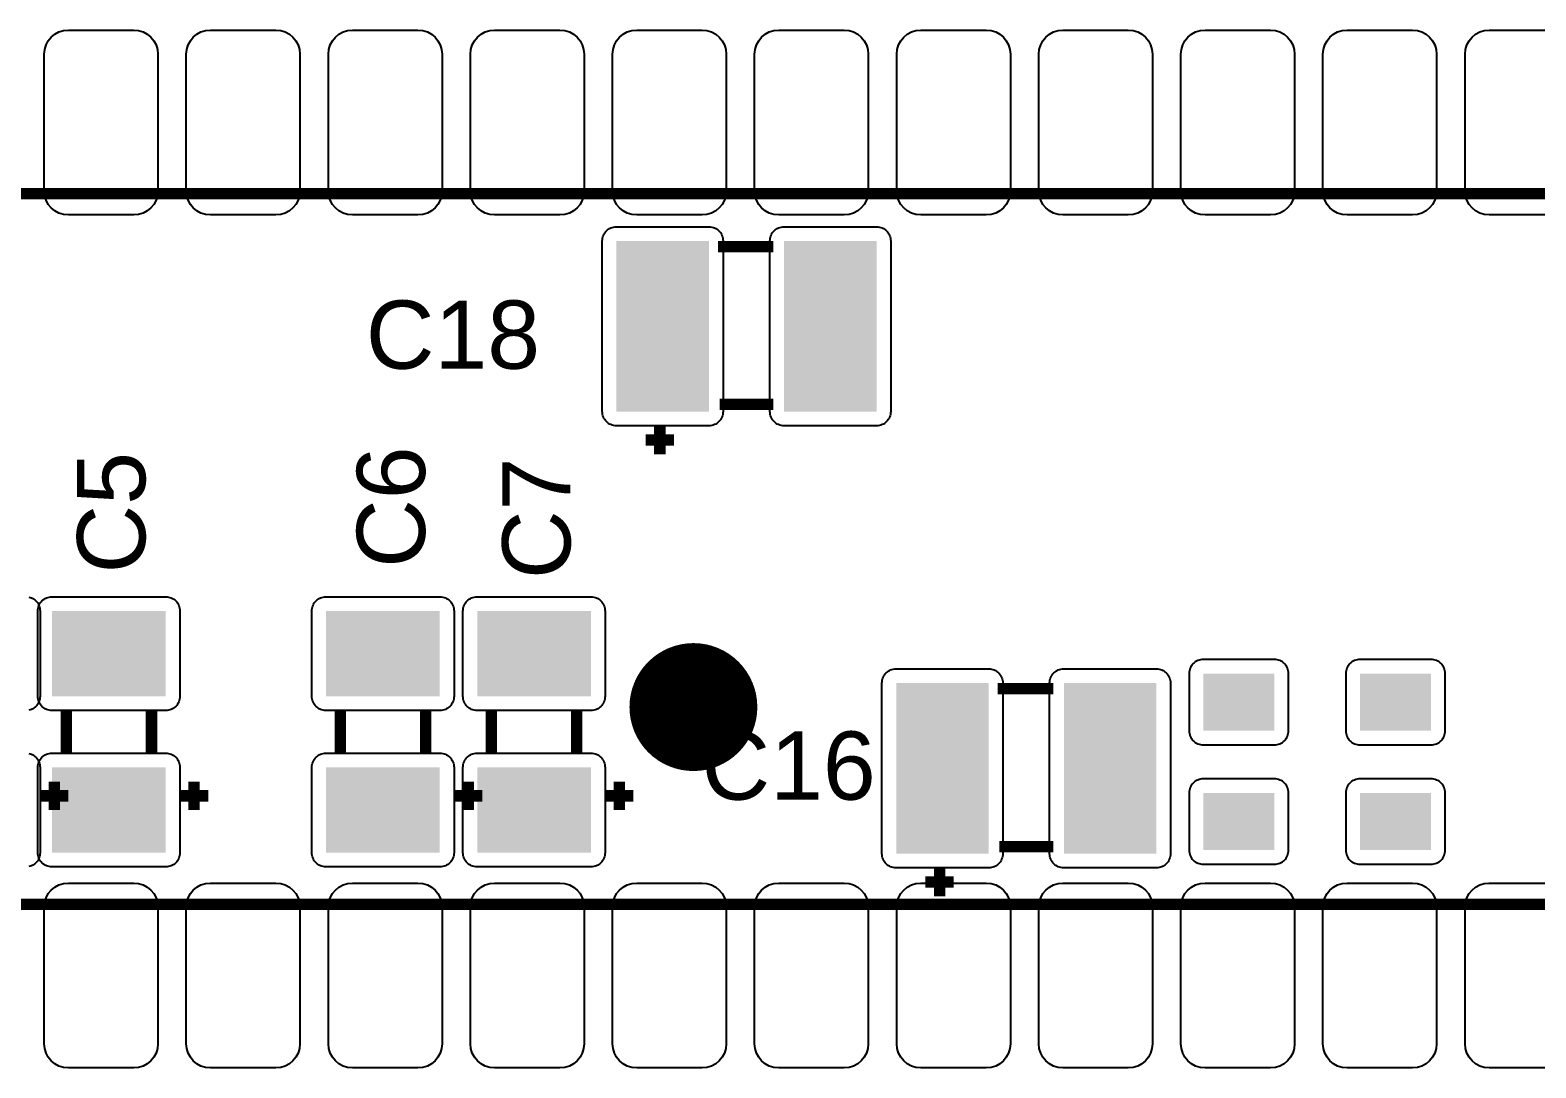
# Model space of a CAD drawing. Header units: inches. Extents: x -3.34 to 3.34, y -1.57 to 1.57.
# Drawn here: x -2.25 to -1.19, y -0.089 to 0.641 of the extents above; entities that cross this region are included whole.
import ezdxf

# ---------------------------------------------------------------- set-up
doc = ezdxf.new("R2010")
doc.units = ezdxf.units.IN
doc.layers.get('0').update_dxf_attribs({"linetype": 'CONTINUOUS'})

# ---------------------------------------------------------------- blocks, each defined once
blk = doc.blocks.new('RPAD')
blk.add_trace([(-0.5, -0.5), (-0.5, 0.5), (0.5, -0.5), (0.5, 0.5)])
blk = doc.blocks.new('EPAD')
at = {"const_width": 0.5}
blk.add_lwpolyline([(-0.25, 0, 1), (0.25, 0, 1)], format="xyb", close=True, dxfattribs=at)

msp = doc.modelspace()

# ---------------------------------------------------------------- linework, layer by layer
for points in [[(-2.176835, 0.511378), (-2.222835, 0.511378), (-2.226311, 0.511716), (-2.229525, 0.512689), (-2.232416, 0.514235), (-2.23492, 0.516292), (-2.236977, 0.518797), (-2.238523, 0.521688), (-2.239496, 0.524902), (-2.239835, 0.528378), (-2.239835, 0.624378), (-2.239496, 0.627854), (-2.238523, 0.631068), (-2.236977, 0.633959), (-2.23492, 0.636464), (-2.232416, 0.63852), (-2.229525, 0.640067), (-2.226311, 0.64104), (-2.222835, 0.641378), (-2.176835, 0.641378), (-2.173359, 0.64104), (-2.170144, 0.640067), (-2.167254, 0.63852), (-2.164749, 0.636464), (-2.162692, 0.633959), (-2.161146, 0.631068), (-2.160173, 0.627854), (-2.159835, 0.624378), (-2.159835, 0.528378), (-2.160173, 0.524902), (-2.161146, 0.521688), (-2.162692, 0.518797), (-2.164749, 0.516292), (-2.167254, 0.514235), (-2.170144, 0.512689), (-2.173359, 0.511716), (-2.176835, 0.511378)], [(-2.076835, 0.511378), (-2.122835, 0.511378), (-2.126311, 0.511716), (-2.129525, 0.512689), (-2.132416, 0.514235), (-2.13492, 0.516292), (-2.136977, 0.518797), (-2.138523, 0.521688), (-2.139496, 0.524902), (-2.139835, 0.528378), (-2.139835, 0.624378), (-2.139496, 0.627854), (-2.138523, 0.631068), (-2.136977, 0.633959), (-2.13492, 0.636464), (-2.132416, 0.63852), (-2.129525, 0.640067), (-2.126311, 0.64104), (-2.122835, 0.641378), (-2.076835, 0.641378), (-2.073359, 0.64104), (-2.070144, 0.640067), (-2.067254, 0.63852), (-2.064749, 0.636464), (-2.062692, 0.633959), (-2.061146, 0.631068), (-2.060173, 0.627854), (-2.059835, 0.624378), (-2.059835, 0.528378), (-2.060173, 0.524902), (-2.061146, 0.521688), (-2.062692, 0.518797), (-2.064749, 0.516292), (-2.067254, 0.514235), (-2.070144, 0.512689), (-2.073359, 0.511716), (-2.076835, 0.511378)], [(-1.976835, 0.511378), (-2.022835, 0.511378), (-2.026311, 0.511716), (-2.029525, 0.512689), (-2.032416, 0.514235), (-2.03492, 0.516292), (-2.036977, 0.518797), (-2.038523, 0.521688), (-2.039496, 0.524902), (-2.039835, 0.528378), (-2.039835, 0.624378), (-2.039496, 0.627854), (-2.038523, 0.631068), (-2.036977, 0.633959), (-2.03492, 0.636464), (-2.032416, 0.63852), (-2.029525, 0.640067), (-2.026311, 0.64104), (-2.022835, 0.641378), (-1.976835, 0.641378), (-1.973359, 0.64104), (-1.970144, 0.640067), (-1.967254, 0.63852), (-1.964749, 0.636464), (-1.962692, 0.633959), (-1.961146, 0.631068), (-1.960173, 0.627854), (-1.959835, 0.624378), (-1.959835, 0.528378), (-1.960173, 0.524902), (-1.961146, 0.521688), (-1.962692, 0.518797), (-1.964749, 0.516292), (-1.967254, 0.514235), (-1.970144, 0.512689), (-1.973359, 0.511716), (-1.976835, 0.511378)], [(-1.876835, 0.511378), (-1.922835, 0.511378), (-1.926311, 0.511716), (-1.929525, 0.512689), (-1.932416, 0.514235), (-1.93492, 0.516292), (-1.936977, 0.518797), (-1.938523, 0.521688), (-1.939496, 0.524902), (-1.939835, 0.528378), (-1.939835, 0.624378), (-1.939496, 0.627854), (-1.938523, 0.631068), (-1.936977, 0.633959), (-1.93492, 0.636464), (-1.932416, 0.63852), (-1.929525, 0.640067), (-1.926311, 0.64104), (-1.922835, 0.641378), (-1.876835, 0.641378), (-1.873359, 0.64104), (-1.870144, 0.640067), (-1.867254, 0.63852), (-1.864749, 0.636464), (-1.862692, 0.633959), (-1.861146, 0.631068), (-1.860173, 0.627854), (-1.859835, 0.624378), (-1.859835, 0.528378), (-1.860173, 0.524902), (-1.861146, 0.521688), (-1.862692, 0.518797), (-1.864749, 0.516292), (-1.867254, 0.514235), (-1.870144, 0.512689), (-1.873359, 0.511716), (-1.876835, 0.511378)], [(-1.776835, 0.511378), (-1.822835, 0.511378), (-1.826311, 0.511716), (-1.829525, 0.512689), (-1.832416, 0.514235), (-1.83492, 0.516292), (-1.836977, 0.518797), (-1.838523, 0.521688), (-1.839496, 0.524902), (-1.839835, 0.528378), (-1.839835, 0.624378), (-1.839496, 0.627854), (-1.838523, 0.631068), (-1.836977, 0.633959), (-1.83492, 0.636464), (-1.832416, 0.63852), (-1.829525, 0.640067), (-1.826311, 0.64104), (-1.822835, 0.641378), (-1.776835, 0.641378), (-1.773359, 0.64104), (-1.770144, 0.640067), (-1.767254, 0.63852), (-1.764749, 0.636464), (-1.762692, 0.633959), (-1.761146, 0.631068), (-1.760173, 0.627854), (-1.759835, 0.624378), (-1.759835, 0.528378), (-1.760173, 0.524902), (-1.761146, 0.521688), (-1.762692, 0.518797), (-1.764749, 0.516292), (-1.767254, 0.514235), (-1.770144, 0.512689), (-1.773359, 0.511716), (-1.776835, 0.511378)], [(-1.676835, 0.511378), (-1.722835, 0.511378), (-1.726311, 0.511716), (-1.729525, 0.512689), (-1.732416, 0.514235), (-1.73492, 0.516292), (-1.736977, 0.518797), (-1.738523, 0.521688), (-1.739496, 0.524902), (-1.739835, 0.528378), (-1.739835, 0.624378), (-1.739496, 0.627854), (-1.738523, 0.631068), (-1.736977, 0.633959), (-1.73492, 0.636464), (-1.732416, 0.63852), (-1.729525, 0.640067), (-1.726311, 0.64104), (-1.722835, 0.641378), (-1.676835, 0.641378), (-1.673359, 0.64104), (-1.670144, 0.640067), (-1.667254, 0.63852), (-1.664749, 0.636464), (-1.662692, 0.633959), (-1.661146, 0.631068), (-1.660173, 0.627854), (-1.659835, 0.624378), (-1.659835, 0.528378), (-1.660173, 0.524902), (-1.661146, 0.521688), (-1.662692, 0.518797), (-1.664749, 0.516292), (-1.667254, 0.514235), (-1.670144, 0.512689), (-1.673359, 0.511716), (-1.676835, 0.511378)], [(-1.576835, 0.511378), (-1.622835, 0.511378), (-1.626311, 0.511716), (-1.629525, 0.512689), (-1.632416, 0.514235), (-1.63492, 0.516292), (-1.636977, 0.518797), (-1.638523, 0.521688), (-1.639496, 0.524902), (-1.639835, 0.528378), (-1.639835, 0.624378), (-1.639496, 0.627854), (-1.638523, 0.631068), (-1.636977, 0.633959), (-1.63492, 0.636464), (-1.632416, 0.63852), (-1.629525, 0.640067), (-1.626311, 0.64104), (-1.622835, 0.641378), (-1.576835, 0.641378), (-1.573359, 0.64104), (-1.570144, 0.640067), (-1.567254, 0.63852), (-1.564749, 0.636464), (-1.562692, 0.633959), (-1.561146, 0.631068), (-1.560173, 0.627854), (-1.559835, 0.624378), (-1.559835, 0.528378), (-1.560173, 0.524902), (-1.561146, 0.521688), (-1.562692, 0.518797), (-1.564749, 0.516292), (-1.567254, 0.514235), (-1.570144, 0.512689), (-1.573359, 0.511716), (-1.576835, 0.511378)], [(-1.476835, 0.511378), (-1.522835, 0.511378), (-1.526311, 0.511716), (-1.529525, 0.512689), (-1.532416, 0.514235), (-1.53492, 0.516292), (-1.536977, 0.518797), (-1.538523, 0.521688), (-1.539496, 0.524902), (-1.539835, 0.528378), (-1.539835, 0.624378), (-1.539496, 0.627854), (-1.538523, 0.631068), (-1.536977, 0.633959), (-1.53492, 0.636464), (-1.532416, 0.63852), (-1.529525, 0.640067), (-1.526311, 0.64104), (-1.522835, 0.641378), (-1.476835, 0.641378), (-1.473359, 0.64104), (-1.470144, 0.640067), (-1.467254, 0.63852), (-1.464749, 0.636464), (-1.462692, 0.633959), (-1.461146, 0.631068), (-1.460173, 0.627854), (-1.459835, 0.624378), (-1.459835, 0.528378), (-1.460173, 0.524902), (-1.461146, 0.521688), (-1.462692, 0.518797), (-1.464749, 0.516292), (-1.467254, 0.514235), (-1.470144, 0.512689), (-1.473359, 0.511716), (-1.476835, 0.511378)], [(-1.376835, 0.511378), (-1.422835, 0.511378), (-1.426311, 0.511716), (-1.429525, 0.512689), (-1.432416, 0.514235), (-1.43492, 0.516292), (-1.436977, 0.518797), (-1.438523, 0.521688), (-1.439496, 0.524902), (-1.439835, 0.528378), (-1.439835, 0.624378), (-1.439496, 0.627854), (-1.438523, 0.631068), (-1.436977, 0.633959), (-1.43492, 0.636464), (-1.432416, 0.63852), (-1.429525, 0.640067), (-1.426311, 0.64104), (-1.422835, 0.641378), (-1.376835, 0.641378), (-1.373359, 0.64104), (-1.370144, 0.640067), (-1.367254, 0.63852), (-1.364749, 0.636464), (-1.362692, 0.633959), (-1.361146, 0.631068), (-1.360173, 0.627854), (-1.359835, 0.624378), (-1.359835, 0.528378), (-1.360173, 0.524902), (-1.361146, 0.521688), (-1.362692, 0.518797), (-1.364749, 0.516292), (-1.367254, 0.514235), (-1.370144, 0.512689), (-1.373359, 0.511716), (-1.376835, 0.511378)], [(-1.276835, 0.511378), (-1.322835, 0.511378), (-1.326311, 0.511716), (-1.329525, 0.512689), (-1.332416, 0.514235), (-1.33492, 0.516292), (-1.336977, 0.518797), (-1.338523, 0.521688), (-1.339496, 0.524902), (-1.339835, 0.528378), (-1.339835, 0.624378), (-1.339496, 0.627854), (-1.338523, 0.631068), (-1.336977, 0.633959), (-1.33492, 0.636464), (-1.332416, 0.63852), (-1.329525, 0.640067), (-1.326311, 0.64104), (-1.322835, 0.641378), (-1.276835, 0.641378), (-1.273359, 0.64104), (-1.270144, 0.640067), (-1.267254, 0.63852), (-1.264749, 0.636464), (-1.262692, 0.633959), (-1.261146, 0.631068), (-1.260173, 0.627854), (-1.259835, 0.624378), (-1.259835, 0.528378), (-1.260173, 0.524902), (-1.261146, 0.521688), (-1.262692, 0.518797), (-1.264749, 0.516292), (-1.267254, 0.514235), (-1.270144, 0.512689), (-1.273359, 0.511716), (-1.276835, 0.511378)], [(-1.772059, 0.363071), (-1.837059, 0.363071), (-1.838098, 0.363121), (-1.839104, 0.36327), (-1.84007, 0.363512), (-1.840994, 0.363843), (-1.841871, 0.364257), (-1.842695, 0.364752), (-1.843463, 0.365321), (-1.844169, 0.365961), (-1.844809, 0.366668), (-1.845378, 0.367435), (-1.845872, 0.368259), (-1.846287, 0.369135), (-1.846618, 0.370059), (-1.84686, 0.371026), (-1.847009, 0.372031), (-1.847059, 0.373071), (-1.847059, 0.493071), (-1.847009, 0.49411), (-1.84686, 0.495115), (-1.846618, 0.496082), (-1.846287, 0.497006), (-1.845872, 0.497883), (-1.845378, 0.498707), (-1.844809, 0.499474), (-1.844169, 0.50018), (-1.843463, 0.50082), (-1.842695, 0.50139), (-1.841871, 0.501885), (-1.840994, 0.502299), (-1.84007, 0.50263), (-1.839104, 0.502872), (-1.838098, 0.50302), (-1.837059, 0.503071), (-1.772059, 0.503071), (-1.77102, 0.50302), (-1.770015, 0.502872), (-1.769048, 0.50263), (-1.768124, 0.502299), (-1.767247, 0.501885), (-1.766423, 0.50139), (-1.765656, 0.50082), (-1.76495, 0.50018), (-1.764309, 0.499474), (-1.76374, 0.498707), (-1.763246, 0.497883), (-1.762831, 0.497006), (-1.7625, 0.496082), (-1.762258, 0.495115), (-1.762109, 0.49411), (-1.762059, 0.493071), (-1.762059, 0.373071), (-1.762109, 0.372031), (-1.762258, 0.371026), (-1.7625, 0.370059), (-1.762831, 0.369135), (-1.763246, 0.368259), (-1.76374, 0.367435), (-1.764309, 0.366668), (-1.76495, 0.365961), (-1.765656, 0.365321), (-1.766423, 0.364752), (-1.767247, 0.364257), (-1.768124, 0.363843), (-1.769048, 0.363512), (-1.770015, 0.36327), (-1.77102, 0.363121), (-1.772059, 0.363071)], [(-1.654059, 0.363071), (-1.719059, 0.363071), (-1.720098, 0.363121), (-1.721104, 0.36327), (-1.72207, 0.363512), (-1.722994, 0.363843), (-1.723871, 0.364257), (-1.724695, 0.364752), (-1.725463, 0.365321), (-1.726169, 0.365961), (-1.726809, 0.366668), (-1.727378, 0.367435), (-1.727872, 0.368259), (-1.728287, 0.369135), (-1.728618, 0.370059), (-1.72886, 0.371026), (-1.729009, 0.372031), (-1.729059, 0.373071), (-1.729059, 0.493071), (-1.729009, 0.49411), (-1.72886, 0.495115), (-1.728618, 0.496082), (-1.728287, 0.497006), (-1.727872, 0.497883), (-1.727378, 0.498707), (-1.726809, 0.499474), (-1.726169, 0.50018), (-1.725463, 0.50082), (-1.724695, 0.50139), (-1.723871, 0.501885), (-1.722994, 0.502299), (-1.72207, 0.50263), (-1.721104, 0.502872), (-1.720098, 0.50302), (-1.719059, 0.503071), (-1.654059, 0.503071), (-1.65302, 0.50302), (-1.652015, 0.502872), (-1.651048, 0.50263), (-1.650124, 0.502299), (-1.649247, 0.501885), (-1.648423, 0.50139), (-1.647656, 0.50082), (-1.64695, 0.50018), (-1.646309, 0.499474), (-1.64574, 0.498707), (-1.645246, 0.497883), (-1.644831, 0.497006), (-1.6445, 0.496082), (-1.644258, 0.495115), (-1.644109, 0.49411), (-1.644059, 0.493071), (-1.644059, 0.373071), (-1.644109, 0.372031), (-1.644258, 0.371026), (-1.6445, 0.370059), (-1.644831, 0.369135), (-1.645246, 0.368259), (-1.64574, 0.367435), (-1.646309, 0.366668), (-1.64695, 0.365961), (-1.647656, 0.365321), (-1.648423, 0.364752), (-1.649247, 0.364257), (-1.650124, 0.363843), (-1.651048, 0.363512), (-1.652015, 0.36327), (-1.65302, 0.363121), (-1.654059, 0.363071)], [(-2.144323, 0.232756), (-2.144323, 0.172756), (-2.144373, 0.171717), (-2.144522, 0.170711), (-2.144764, 0.169744), (-2.145094, 0.16882), (-2.145509, 0.167944), (-2.146004, 0.16712), (-2.146573, 0.166352), (-2.147213, 0.165646), (-2.14792, 0.165006), (-2.148687, 0.164437), (-2.149511, 0.163943), (-2.150387, 0.163528), (-2.151311, 0.163197), (-2.152278, 0.162955), (-2.153283, 0.162806), (-2.154323, 0.162756), (-2.234323, 0.162756), (-2.235362, 0.162806), (-2.236367, 0.162955), (-2.237334, 0.163197), (-2.238258, 0.163528), (-2.239135, 0.163943), (-2.239959, 0.164437), (-2.240726, 0.165006), (-2.241432, 0.165646), (-2.242072, 0.166352), (-2.242642, 0.16712), (-2.243137, 0.167944), (-2.243551, 0.16882), (-2.243882, 0.169744), (-2.244124, 0.170711), (-2.244272, 0.171717), (-2.244323, 0.172756), (-2.244323, 0.232756), (-2.244272, 0.233795), (-2.244124, 0.2348), (-2.243882, 0.235767), (-2.243551, 0.236691), (-2.243137, 0.237568), (-2.242642, 0.238392), (-2.242072, 0.239159), (-2.241432, 0.239865), (-2.240726, 0.240506), (-2.239959, 0.241075), (-2.239135, 0.241569), (-2.238258, 0.241984), (-2.237334, 0.242315), (-2.236367, 0.242557), (-2.235362, 0.242706), (-2.234323, 0.242756), (-2.154323, 0.242756), (-2.153283, 0.242706), (-2.152278, 0.242557), (-2.151311, 0.242315), (-2.150387, 0.241984), (-2.149511, 0.241569), (-2.148687, 0.241075), (-2.14792, 0.240506), (-2.147213, 0.239865), (-2.146573, 0.239159), (-2.146004, 0.238392), (-2.145509, 0.237568), (-2.145094, 0.236691), (-2.144764, 0.235767), (-2.144522, 0.2348), (-2.144373, 0.233795), (-2.144323, 0.232756)], [(-1.951409, 0.232756), (-1.951409, 0.172756), (-1.95146, 0.171717), (-1.951608, 0.170711), (-1.95185, 0.169744), (-1.952181, 0.16882), (-1.952596, 0.167944), (-1.953091, 0.16712), (-1.95366, 0.166352), (-1.9543, 0.165646), (-1.955006, 0.165006), (-1.955774, 0.164437), (-1.956598, 0.163943), (-1.957474, 0.163528), (-1.958398, 0.163197), (-1.959365, 0.162955), (-1.96037, 0.162806), (-1.961409, 0.162756), (-2.041409, 0.162756), (-2.042449, 0.162806), (-2.043454, 0.162955), (-2.044421, 0.163197), (-2.045345, 0.163528), (-2.046221, 0.163943), (-2.047045, 0.164437), (-2.047813, 0.165006), (-2.048519, 0.165646), (-2.049159, 0.166352), (-2.049728, 0.16712), (-2.050223, 0.167944), (-2.050638, 0.16882), (-2.050969, 0.169744), (-2.051211, 0.170711), (-2.051359, 0.171717), (-2.051409, 0.172756), (-2.051409, 0.232756), (-2.051359, 0.233795), (-2.051211, 0.2348), (-2.050969, 0.235767), (-2.050638, 0.236691), (-2.050223, 0.237568), (-2.049728, 0.238392), (-2.049159, 0.239159), (-2.048519, 0.239865), (-2.047813, 0.240506), (-2.047045, 0.241075), (-2.046221, 0.241569), (-2.045345, 0.241984), (-2.044421, 0.242315), (-2.043454, 0.242557), (-2.042449, 0.242706), (-2.041409, 0.242756), (-1.961409, 0.242756), (-1.96037, 0.242706), (-1.959365, 0.242557), (-1.958398, 0.242315), (-1.957474, 0.241984), (-1.956598, 0.241569), (-1.955774, 0.241075), (-1.955006, 0.240506), (-1.9543, 0.239865), (-1.95366, 0.239159), (-1.953091, 0.238392), (-1.952596, 0.237568), (-1.952181, 0.236691), (-1.95185, 0.235767), (-1.951608, 0.2348), (-1.95146, 0.233795), (-1.951409, 0.232756)], [(-1.84511, 0.232756), (-1.84511, 0.172756), (-1.845161, 0.171717), (-1.845309, 0.170711), (-1.845551, 0.169744), (-1.845882, 0.16882), (-1.846296, 0.167944), (-1.846791, 0.16712), (-1.847361, 0.166352), (-1.848001, 0.165646), (-1.848707, 0.165006), (-1.849474, 0.164437), (-1.850298, 0.163943), (-1.851175, 0.163528), (-1.852099, 0.163197), (-1.853066, 0.162955), (-1.854071, 0.162806), (-1.85511, 0.162756), (-1.93511, 0.162756), (-1.93615, 0.162806), (-1.937155, 0.162955), (-1.938122, 0.163197), (-1.939046, 0.163528), (-1.939922, 0.163943), (-1.940746, 0.164437), (-1.941513, 0.165006), (-1.94222, 0.165646), (-1.94286, 0.166352), (-1.943429, 0.16712), (-1.943924, 0.167944), (-1.944339, 0.16882), (-1.944669, 0.169744), (-1.944911, 0.170711), (-1.94506, 0.171717), (-1.94511, 0.172756), (-1.94511, 0.232756), (-1.94506, 0.233795), (-1.944911, 0.2348), (-1.944669, 0.235767), (-1.944339, 0.236691), (-1.943924, 0.237568), (-1.943429, 0.238392), (-1.94286, 0.239159), (-1.94222, 0.239865), (-1.941513, 0.240506), (-1.940746, 0.241075), (-1.939922, 0.241569), (-1.939046, 0.241984), (-1.938122, 0.242315), (-1.937155, 0.242557), (-1.93615, 0.242706), (-1.93511, 0.242756), (-1.85511, 0.242756), (-1.854071, 0.242706), (-1.853066, 0.242557), (-1.852099, 0.242315), (-1.851175, 0.241984), (-1.850298, 0.241569), (-1.849474, 0.241075), (-1.848707, 0.240506), (-1.848001, 0.239865), (-1.847361, 0.239159), (-1.846791, 0.238392), (-1.846296, 0.237568), (-1.845882, 0.236691), (-1.845551, 0.235767), (-1.845309, 0.2348), (-1.845161, 0.233795), (-1.84511, 0.232756)], [(-1.575209, 0.052047), (-1.640209, 0.052047), (-1.641248, 0.052098), (-1.642253, 0.052246), (-1.64322, 0.052488), (-1.644144, 0.052819), (-1.64502, 0.053233), (-1.645844, 0.053728), (-1.646612, 0.054298), (-1.647318, 0.054938), (-1.647958, 0.055644), (-1.648528, 0.056411), (-1.649022, 0.057235), (-1.649437, 0.058112), (-1.649768, 0.059036), (-1.65001, 0.060003), (-1.650158, 0.061008), (-1.650209, 0.062047), (-1.650209, 0.182047), (-1.650158, 0.183087), (-1.65001, 0.184092), (-1.649768, 0.185059), (-1.649437, 0.185983), (-1.649022, 0.186859), (-1.648528, 0.187683), (-1.647958, 0.18845), (-1.647318, 0.189157), (-1.646612, 0.189797), (-1.645844, 0.190366), (-1.64502, 0.190861), (-1.644144, 0.191276), (-1.64322, 0.191606), (-1.642253, 0.191848), (-1.641248, 0.191997), (-1.640209, 0.192047), (-1.575209, 0.192047), (-1.574169, 0.191997), (-1.573164, 0.191848), (-1.572197, 0.191606), (-1.571273, 0.191276), (-1.570397, 0.190861), (-1.569573, 0.190366), (-1.568805, 0.189797), (-1.568099, 0.189157), (-1.567459, 0.18845), (-1.56689, 0.187683), (-1.566395, 0.186859), (-1.56598, 0.185983), (-1.56565, 0.185059), (-1.565407, 0.184092), (-1.565259, 0.183087), (-1.565209, 0.182047), (-1.565209, 0.062047), (-1.565259, 0.061008), (-1.565407, 0.060003), (-1.56565, 0.059036), (-1.56598, 0.058112), (-1.566395, 0.057235), (-1.56689, 0.056411), (-1.567459, 0.055644), (-1.568099, 0.054938), (-1.568805, 0.054298), (-1.569573, 0.053728), (-1.570397, 0.053233), (-1.571273, 0.052819), (-1.572197, 0.052488), (-1.573164, 0.052246), (-1.574169, 0.052098), (-1.575209, 0.052047)], [(-1.457209, 0.052047), (-1.522209, 0.052047), (-1.523248, 0.052098), (-1.524253, 0.052246), (-1.52522, 0.052488), (-1.526144, 0.052819), (-1.52702, 0.053233), (-1.527844, 0.053728), (-1.528612, 0.054298), (-1.529318, 0.054938), (-1.529958, 0.055644), (-1.530528, 0.056411), (-1.531022, 0.057235), (-1.531437, 0.058112), (-1.531768, 0.059036), (-1.53201, 0.060003), (-1.532158, 0.061008), (-1.532209, 0.062047), (-1.532209, 0.182047), (-1.532158, 0.183087), (-1.53201, 0.184092), (-1.531768, 0.185059), (-1.531437, 0.185983), (-1.531022, 0.186859), (-1.530528, 0.187683), (-1.529958, 0.18845), (-1.529318, 0.189157), (-1.528612, 0.189797), (-1.527844, 0.190366), (-1.52702, 0.190861), (-1.526144, 0.191276), (-1.52522, 0.191606), (-1.524253, 0.191848), (-1.523248, 0.191997), (-1.522209, 0.192047), (-1.457209, 0.192047), (-1.456169, 0.191997), (-1.455164, 0.191848), (-1.454197, 0.191606), (-1.453273, 0.191276), (-1.452397, 0.190861), (-1.451573, 0.190366), (-1.450805, 0.189797), (-1.450099, 0.189157), (-1.449459, 0.18845), (-1.44889, 0.187683), (-1.448395, 0.186859), (-1.44798, 0.185983), (-1.44765, 0.185059), (-1.447407, 0.184092), (-1.447259, 0.183087), (-1.447209, 0.182047), (-1.447209, 0.062047), (-1.447259, 0.061008), (-1.447407, 0.060003), (-1.44765, 0.059036), (-1.44798, 0.058112), (-1.448395, 0.057235), (-1.44889, 0.056411), (-1.449459, 0.055644), (-1.450099, 0.054938), (-1.450805, 0.054298), (-1.451573, 0.053728), (-1.452397, 0.053233), (-1.453273, 0.052819), (-1.454197, 0.052488), (-1.455164, 0.052246), (-1.456169, 0.052098), (-1.457209, 0.052047)], [(-1.364047, 0.148646), (-1.364047, 0.188646), (-1.364098, 0.189685), (-1.364246, 0.19069), (-1.364488, 0.191657), (-1.364819, 0.192581), (-1.365233, 0.193457), (-1.365728, 0.194281), (-1.366298, 0.195049), (-1.366938, 0.195755), (-1.367644, 0.196395), (-1.368411, 0.196965), (-1.369235, 0.197459), (-1.370112, 0.197874), (-1.371036, 0.198205), (-1.372003, 0.198447), (-1.373008, 0.198595), (-1.374047, 0.198646), (-1.424047, 0.198646), (-1.425087, 0.198595), (-1.426092, 0.198447), (-1.427059, 0.198205), (-1.427983, 0.197874), (-1.428859, 0.197459), (-1.429683, 0.196965), (-1.43045, 0.196395), (-1.431157, 0.195755), (-1.431797, 0.195049), (-1.432366, 0.194281), (-1.432861, 0.193457), (-1.433276, 0.192581), (-1.433606, 0.191657), (-1.433848, 0.19069), (-1.433997, 0.189685), (-1.434047, 0.188646), (-1.434047, 0.148646), (-1.433997, 0.147606), (-1.433848, 0.146601), (-1.433606, 0.145634), (-1.433276, 0.14471), (-1.432861, 0.143834), (-1.432366, 0.14301), (-1.431797, 0.142242), (-1.431157, 0.141536), (-1.43045, 0.140896), (-1.429683, 0.140327), (-1.428859, 0.139832), (-1.427983, 0.139417), (-1.427059, 0.139087), (-1.426092, 0.138844), (-1.425087, 0.138696), (-1.424047, 0.138646), (-1.374047, 0.138646), (-1.373008, 0.138696), (-1.372003, 0.138844), (-1.371036, 0.139087), (-1.370112, 0.139417), (-1.369235, 0.139832), (-1.368411, 0.140327), (-1.367644, 0.140896), (-1.366938, 0.141536), (-1.366298, 0.142242), (-1.365728, 0.14301), (-1.365233, 0.143834), (-1.364819, 0.14471), (-1.364488, 0.145634), (-1.364246, 0.146601), (-1.364098, 0.147606), (-1.364047, 0.148646)], [(-1.253811, 0.148646), (-1.253811, 0.188646), (-1.253861, 0.189685), (-1.25401, 0.19069), (-1.254252, 0.191657), (-1.254583, 0.192581), (-1.254997, 0.193457), (-1.255492, 0.194281), (-1.256061, 0.195049), (-1.256702, 0.195755), (-1.257408, 0.196395), (-1.258175, 0.196965), (-1.258999, 0.197459), (-1.259876, 0.197874), (-1.2608, 0.198205), (-1.261767, 0.198447), (-1.262772, 0.198595), (-1.263811, 0.198646), (-1.313811, 0.198646), (-1.31485, 0.198595), (-1.315856, 0.198447), (-1.316822, 0.198205), (-1.317746, 0.197874), (-1.318623, 0.197459), (-1.319447, 0.196965), (-1.320214, 0.196395), (-1.32092, 0.195755), (-1.321561, 0.195049), (-1.32213, 0.194281), (-1.322625, 0.193457), (-1.323039, 0.192581), (-1.32337, 0.191657), (-1.323612, 0.19069), (-1.323761, 0.189685), (-1.323811, 0.188646), (-1.323811, 0.148646), (-1.323761, 0.147606), (-1.323612, 0.146601), (-1.32337, 0.145634), (-1.323039, 0.14471), (-1.322625, 0.143834), (-1.32213, 0.14301), (-1.321561, 0.142242), (-1.32092, 0.141536), (-1.320214, 0.140896), (-1.319447, 0.140327), (-1.318623, 0.139832), (-1.317746, 0.139417), (-1.316822, 0.139087), (-1.315856, 0.138844), (-1.31485, 0.138696), (-1.313811, 0.138646), (-1.263811, 0.138646), (-1.262772, 0.138696), (-1.261767, 0.138844), (-1.2608, 0.139087), (-1.259876, 0.139417), (-1.258999, 0.139832), (-1.258175, 0.140327), (-1.257408, 0.140896), (-1.256702, 0.141536), (-1.256061, 0.142242), (-1.255492, 0.14301), (-1.254997, 0.143834), (-1.254583, 0.14471), (-1.254252, 0.145634), (-1.25401, 0.146601), (-1.253861, 0.147606), (-1.253811, 0.148646)], [(-2.144323, 0.122756), (-2.144323, 0.062756), (-2.144373, 0.061717), (-2.144522, 0.060711), (-2.144764, 0.059744), (-2.145094, 0.05882), (-2.145509, 0.057944), (-2.146004, 0.05712), (-2.146573, 0.056352), (-2.147213, 0.055646), (-2.14792, 0.055006), (-2.148687, 0.054437), (-2.149511, 0.053943), (-2.150387, 0.053528), (-2.151311, 0.053197), (-2.152278, 0.052955), (-2.153283, 0.052806), (-2.154323, 0.052756), (-2.234323, 0.052756), (-2.235362, 0.052806), (-2.236367, 0.052955), (-2.237334, 0.053197), (-2.238258, 0.053528), (-2.239135, 0.053943), (-2.239959, 0.054437), (-2.240726, 0.055006), (-2.241432, 0.055646), (-2.242072, 0.056352), (-2.242642, 0.05712), (-2.243137, 0.057944), (-2.243551, 0.05882), (-2.243882, 0.059744), (-2.244124, 0.060711), (-2.244272, 0.061717), (-2.244323, 0.062756), (-2.244323, 0.122756), (-2.244272, 0.123795), (-2.244124, 0.1248), (-2.243882, 0.125767), (-2.243551, 0.126691), (-2.243137, 0.127568), (-2.242642, 0.128392), (-2.242072, 0.129159), (-2.241432, 0.129865), (-2.240726, 0.130506), (-2.239959, 0.131075), (-2.239135, 0.131569), (-2.238258, 0.131984), (-2.237334, 0.132315), (-2.236367, 0.132557), (-2.235362, 0.132706), (-2.234323, 0.132756), (-2.154323, 0.132756), (-2.153283, 0.132706), (-2.152278, 0.132557), (-2.151311, 0.132315), (-2.150387, 0.131984), (-2.149511, 0.131569), (-2.148687, 0.131075), (-2.14792, 0.130506), (-2.147213, 0.129865), (-2.146573, 0.129159), (-2.146004, 0.128392), (-2.145509, 0.127568), (-2.145094, 0.126691), (-2.144764, 0.125767), (-2.144522, 0.1248), (-2.144373, 0.123795), (-2.144323, 0.122756)], [(-1.951409, 0.122756), (-1.951409, 0.062756), (-1.95146, 0.061717), (-1.951608, 0.060711), (-1.95185, 0.059744), (-1.952181, 0.05882), (-1.952596, 0.057944), (-1.953091, 0.05712), (-1.95366, 0.056352), (-1.9543, 0.055646), (-1.955006, 0.055006), (-1.955774, 0.054437), (-1.956598, 0.053943), (-1.957474, 0.053528), (-1.958398, 0.053197), (-1.959365, 0.052955), (-1.96037, 0.052806), (-1.961409, 0.052756), (-2.041409, 0.052756), (-2.042449, 0.052806), (-2.043454, 0.052955), (-2.044421, 0.053197), (-2.045345, 0.053528), (-2.046221, 0.053943), (-2.047045, 0.054437), (-2.047813, 0.055006), (-2.048519, 0.055646), (-2.049159, 0.056352), (-2.049728, 0.05712), (-2.050223, 0.057944), (-2.050638, 0.05882), (-2.050969, 0.059744), (-2.051211, 0.060711), (-2.051359, 0.061717), (-2.051409, 0.062756), (-2.051409, 0.122756), (-2.051359, 0.123795), (-2.051211, 0.1248), (-2.050969, 0.125767), (-2.050638, 0.126691), (-2.050223, 0.127568), (-2.049728, 0.128392), (-2.049159, 0.129159), (-2.048519, 0.129865), (-2.047813, 0.130506), (-2.047045, 0.131075), (-2.046221, 0.131569), (-2.045345, 0.131984), (-2.044421, 0.132315), (-2.043454, 0.132557), (-2.042449, 0.132706), (-2.041409, 0.132756), (-1.961409, 0.132756), (-1.96037, 0.132706), (-1.959365, 0.132557), (-1.958398, 0.132315), (-1.957474, 0.131984), (-1.956598, 0.131569), (-1.955774, 0.131075), (-1.955006, 0.130506), (-1.9543, 0.129865), (-1.95366, 0.129159), (-1.953091, 0.128392), (-1.952596, 0.127568), (-1.952181, 0.126691), (-1.95185, 0.125767), (-1.951608, 0.1248), (-1.95146, 0.123795), (-1.951409, 0.122756)], [(-1.84511, 0.122756), (-1.84511, 0.062756), (-1.845161, 0.061717), (-1.845309, 0.060711), (-1.845551, 0.059744), (-1.845882, 0.05882), (-1.846296, 0.057944), (-1.846791, 0.05712), (-1.847361, 0.056352), (-1.848001, 0.055646), (-1.848707, 0.055006), (-1.849474, 0.054437), (-1.850298, 0.053943), (-1.851175, 0.053528), (-1.852099, 0.053197), (-1.853066, 0.052955), (-1.854071, 0.052806), (-1.85511, 0.052756), (-1.93511, 0.052756), (-1.93615, 0.052806), (-1.937155, 0.052955), (-1.938122, 0.053197), (-1.939046, 0.053528), (-1.939922, 0.053943), (-1.940746, 0.054437), (-1.941513, 0.055006), (-1.94222, 0.055646), (-1.94286, 0.056352), (-1.943429, 0.05712), (-1.943924, 0.057944), (-1.944339, 0.05882), (-1.944669, 0.059744), (-1.944911, 0.060711), (-1.94506, 0.061717), (-1.94511, 0.062756), (-1.94511, 0.122756), (-1.94506, 0.123795), (-1.944911, 0.1248), (-1.944669, 0.125767), (-1.944339, 0.126691), (-1.943924, 0.127568), (-1.943429, 0.128392), (-1.94286, 0.129159), (-1.94222, 0.129865), (-1.941513, 0.130506), (-1.940746, 0.131075), (-1.939922, 0.131569), (-1.939046, 0.131984), (-1.938122, 0.132315), (-1.937155, 0.132557), (-1.93615, 0.132706), (-1.93511, 0.132756), (-1.85511, 0.132756), (-1.854071, 0.132706), (-1.853066, 0.132557), (-1.852099, 0.132315), (-1.851175, 0.131984), (-1.850298, 0.131569), (-1.849474, 0.131075), (-1.848707, 0.130506), (-1.848001, 0.129865), (-1.847361, 0.129159), (-1.846791, 0.128392), (-1.846296, 0.127568), (-1.845882, 0.126691), (-1.845551, 0.125767), (-1.845309, 0.1248), (-1.845161, 0.123795), (-1.84511, 0.122756)], [(-1.364047, 0.064646), (-1.364047, 0.104646), (-1.364098, 0.105685), (-1.364246, 0.10669), (-1.364488, 0.107657), (-1.364819, 0.108581), (-1.365233, 0.109457), (-1.365728, 0.110281), (-1.366298, 0.111049), (-1.366938, 0.111755), (-1.367644, 0.112395), (-1.368411, 0.112965), (-1.369235, 0.113459), (-1.370112, 0.113874), (-1.371036, 0.114205), (-1.372003, 0.114447), (-1.373008, 0.114595), (-1.374047, 0.114646), (-1.424047, 0.114646), (-1.425087, 0.114595), (-1.426092, 0.114447), (-1.427059, 0.114205), (-1.427983, 0.113874), (-1.428859, 0.113459), (-1.429683, 0.112965), (-1.43045, 0.112395), (-1.431157, 0.111755), (-1.431797, 0.111049), (-1.432366, 0.110281), (-1.432861, 0.109457), (-1.433276, 0.108581), (-1.433606, 0.107657), (-1.433848, 0.10669), (-1.433997, 0.105685), (-1.434047, 0.104646), (-1.434047, 0.064646), (-1.433997, 0.063606), (-1.433848, 0.062601), (-1.433606, 0.061634), (-1.433276, 0.06071), (-1.432861, 0.059834), (-1.432366, 0.05901), (-1.431797, 0.058242), (-1.431157, 0.057536), (-1.43045, 0.056896), (-1.429683, 0.056327), (-1.428859, 0.055832), (-1.427983, 0.055417), (-1.427059, 0.055087), (-1.426092, 0.054844), (-1.425087, 0.054696), (-1.424047, 0.054646), (-1.374047, 0.054646), (-1.373008, 0.054696), (-1.372003, 0.054844), (-1.371036, 0.055087), (-1.370112, 0.055417), (-1.369235, 0.055832), (-1.368411, 0.056327), (-1.367644, 0.056896), (-1.366938, 0.057536), (-1.366298, 0.058242), (-1.365728, 0.05901), (-1.365233, 0.059834), (-1.364819, 0.06071), (-1.364488, 0.061634), (-1.364246, 0.062601), (-1.364098, 0.063606), (-1.364047, 0.064646)], [(-1.253811, 0.064646), (-1.253811, 0.104646), (-1.253861, 0.105685), (-1.25401, 0.10669), (-1.254252, 0.107657), (-1.254583, 0.108581), (-1.254997, 0.109457), (-1.255492, 0.110281), (-1.256061, 0.111049), (-1.256702, 0.111755), (-1.257408, 0.112395), (-1.258175, 0.112965), (-1.258999, 0.113459), (-1.259876, 0.113874), (-1.2608, 0.114205), (-1.261767, 0.114447), (-1.262772, 0.114595), (-1.263811, 0.114646), (-1.313811, 0.114646), (-1.31485, 0.114595), (-1.315856, 0.114447), (-1.316822, 0.114205), (-1.317746, 0.113874), (-1.318623, 0.113459), (-1.319447, 0.112965), (-1.320214, 0.112395), (-1.32092, 0.111755), (-1.321561, 0.111049), (-1.32213, 0.110281), (-1.322625, 0.109457), (-1.323039, 0.108581), (-1.32337, 0.107657), (-1.323612, 0.10669), (-1.323761, 0.105685), (-1.323811, 0.104646), (-1.323811, 0.064646), (-1.323761, 0.063606), (-1.323612, 0.062601), (-1.32337, 0.061634), (-1.323039, 0.06071), (-1.322625, 0.059834), (-1.32213, 0.05901), (-1.321561, 0.058242), (-1.32092, 0.057536), (-1.320214, 0.056896), (-1.319447, 0.056327), (-1.318623, 0.055832), (-1.317746, 0.055417), (-1.316822, 0.055087), (-1.315856, 0.054844), (-1.31485, 0.054696), (-1.313811, 0.054646), (-1.263811, 0.054646), (-1.262772, 0.054696), (-1.261767, 0.054844), (-1.2608, 0.055087), (-1.259876, 0.055417), (-1.258999, 0.055832), (-1.258175, 0.056327), (-1.257408, 0.056896), (-1.256702, 0.057536), (-1.256061, 0.058242), (-1.255492, 0.05901), (-1.254997, 0.059834), (-1.254583, 0.06071), (-1.254252, 0.061634), (-1.25401, 0.062601), (-1.253861, 0.063606), (-1.253811, 0.064646)], [(-2.222835, 0.041378), (-2.176835, 0.041378), (-2.173359, 0.04104), (-2.170144, 0.040067), (-2.167254, 0.03852), (-2.164749, 0.036464), (-2.162692, 0.033959), (-2.161146, 0.031068), (-2.160173, 0.027854), (-2.159835, 0.024378), (-2.159835, -0.071622), (-2.160173, -0.075098), (-2.161146, -0.078312), (-2.162692, -0.081203), (-2.164749, -0.083708), (-2.167254, -0.085765), (-2.170144, -0.087311), (-2.173359, -0.088284), (-2.176835, -0.088622), (-2.222835, -0.088622), (-2.226311, -0.088284), (-2.229525, -0.087311), (-2.232416, -0.085765), (-2.23492, -0.083708), (-2.236977, -0.081203), (-2.238523, -0.078312), (-2.239496, -0.075098), (-2.239835, -0.071622), (-2.239835, 0.024378), (-2.239496, 0.027854), (-2.238523, 0.031068), (-2.236977, 0.033959), (-2.23492, 0.036464), (-2.232416, 0.03852), (-2.229525, 0.040067), (-2.226311, 0.04104), (-2.222835, 0.041378)], [(-2.122835, 0.041378), (-2.076835, 0.041378), (-2.073359, 0.04104), (-2.070144, 0.040067), (-2.067254, 0.03852), (-2.064749, 0.036464), (-2.062692, 0.033959), (-2.061146, 0.031068), (-2.060173, 0.027854), (-2.059835, 0.024378), (-2.059835, -0.071622), (-2.060173, -0.075098), (-2.061146, -0.078312), (-2.062692, -0.081203), (-2.064749, -0.083708), (-2.067254, -0.085765), (-2.070144, -0.087311), (-2.073359, -0.088284), (-2.076835, -0.088622), (-2.122835, -0.088622), (-2.126311, -0.088284), (-2.129525, -0.087311), (-2.132416, -0.085765), (-2.13492, -0.083708), (-2.136977, -0.081203), (-2.138523, -0.078312), (-2.139496, -0.075098), (-2.139835, -0.071622), (-2.139835, 0.024378), (-2.139496, 0.027854), (-2.138523, 0.031068), (-2.136977, 0.033959), (-2.13492, 0.036464), (-2.132416, 0.03852), (-2.129525, 0.040067), (-2.126311, 0.04104), (-2.122835, 0.041378)], [(-2.022835, 0.041378), (-1.976835, 0.041378), (-1.973359, 0.04104), (-1.970144, 0.040067), (-1.967254, 0.03852), (-1.964749, 0.036464), (-1.962692, 0.033959), (-1.961146, 0.031068), (-1.960173, 0.027854), (-1.959835, 0.024378), (-1.959835, -0.071622), (-1.960173, -0.075098), (-1.961146, -0.078312), (-1.962692, -0.081203), (-1.964749, -0.083708), (-1.967254, -0.085765), (-1.970144, -0.087311), (-1.973359, -0.088284), (-1.976835, -0.088622), (-2.022835, -0.088622), (-2.026311, -0.088284), (-2.029525, -0.087311), (-2.032416, -0.085765), (-2.03492, -0.083708), (-2.036977, -0.081203), (-2.038523, -0.078312), (-2.039496, -0.075098), (-2.039835, -0.071622), (-2.039835, 0.024378), (-2.039496, 0.027854), (-2.038523, 0.031068), (-2.036977, 0.033959), (-2.03492, 0.036464), (-2.032416, 0.03852), (-2.029525, 0.040067), (-2.026311, 0.04104), (-2.022835, 0.041378)], [(-1.922835, 0.041378), (-1.876835, 0.041378), (-1.873359, 0.04104), (-1.870144, 0.040067), (-1.867254, 0.03852), (-1.864749, 0.036464), (-1.862692, 0.033959), (-1.861146, 0.031068), (-1.860173, 0.027854), (-1.859835, 0.024378), (-1.859835, -0.071622), (-1.860173, -0.075098), (-1.861146, -0.078312), (-1.862692, -0.081203), (-1.864749, -0.083708), (-1.867254, -0.085765), (-1.870144, -0.087311), (-1.873359, -0.088284), (-1.876835, -0.088622), (-1.922835, -0.088622), (-1.926311, -0.088284), (-1.929525, -0.087311), (-1.932416, -0.085765), (-1.93492, -0.083708), (-1.936977, -0.081203), (-1.938523, -0.078312), (-1.939496, -0.075098), (-1.939835, -0.071622), (-1.939835, 0.024378), (-1.939496, 0.027854), (-1.938523, 0.031068), (-1.936977, 0.033959), (-1.93492, 0.036464), (-1.932416, 0.03852), (-1.929525, 0.040067), (-1.926311, 0.04104), (-1.922835, 0.041378)], [(-1.822835, 0.041378), (-1.776835, 0.041378), (-1.773359, 0.04104), (-1.770144, 0.040067), (-1.767254, 0.03852), (-1.764749, 0.036464), (-1.762692, 0.033959), (-1.761146, 0.031068), (-1.760173, 0.027854), (-1.759835, 0.024378), (-1.759835, -0.071622), (-1.760173, -0.075098), (-1.761146, -0.078312), (-1.762692, -0.081203), (-1.764749, -0.083708), (-1.767254, -0.085765), (-1.770144, -0.087311), (-1.773359, -0.088284), (-1.776835, -0.088622), (-1.822835, -0.088622), (-1.826311, -0.088284), (-1.829525, -0.087311), (-1.832416, -0.085765), (-1.83492, -0.083708), (-1.836977, -0.081203), (-1.838523, -0.078312), (-1.839496, -0.075098), (-1.839835, -0.071622), (-1.839835, 0.024378), (-1.839496, 0.027854), (-1.838523, 0.031068), (-1.836977, 0.033959), (-1.83492, 0.036464), (-1.832416, 0.03852), (-1.829525, 0.040067), (-1.826311, 0.04104), (-1.822835, 0.041378)], [(-1.722835, 0.041378), (-1.676835, 0.041378), (-1.673359, 0.04104), (-1.670144, 0.040067), (-1.667254, 0.03852), (-1.664749, 0.036464), (-1.662692, 0.033959), (-1.661146, 0.031068), (-1.660173, 0.027854), (-1.659835, 0.024378), (-1.659835, -0.071622), (-1.660173, -0.075098), (-1.661146, -0.078312), (-1.662692, -0.081203), (-1.664749, -0.083708), (-1.667254, -0.085765), (-1.670144, -0.087311), (-1.673359, -0.088284), (-1.676835, -0.088622), (-1.722835, -0.088622), (-1.726311, -0.088284), (-1.729525, -0.087311), (-1.732416, -0.085765), (-1.73492, -0.083708), (-1.736977, -0.081203), (-1.738523, -0.078312), (-1.739496, -0.075098), (-1.739835, -0.071622), (-1.739835, 0.024378), (-1.739496, 0.027854), (-1.738523, 0.031068), (-1.736977, 0.033959), (-1.73492, 0.036464), (-1.732416, 0.03852), (-1.729525, 0.040067), (-1.726311, 0.04104), (-1.722835, 0.041378)], [(-1.622835, 0.041378), (-1.576835, 0.041378), (-1.573359, 0.04104), (-1.570144, 0.040067), (-1.567254, 0.03852), (-1.564749, 0.036464), (-1.562692, 0.033959), (-1.561146, 0.031068), (-1.560173, 0.027854), (-1.559835, 0.024378), (-1.559835, -0.071622), (-1.560173, -0.075098), (-1.561146, -0.078312), (-1.562692, -0.081203), (-1.564749, -0.083708), (-1.567254, -0.085765), (-1.570144, -0.087311), (-1.573359, -0.088284), (-1.576835, -0.088622), (-1.622835, -0.088622), (-1.626311, -0.088284), (-1.629525, -0.087311), (-1.632416, -0.085765), (-1.63492, -0.083708), (-1.636977, -0.081203), (-1.638523, -0.078312), (-1.639496, -0.075098), (-1.639835, -0.071622), (-1.639835, 0.024378), (-1.639496, 0.027854), (-1.638523, 0.031068), (-1.636977, 0.033959), (-1.63492, 0.036464), (-1.632416, 0.03852), (-1.629525, 0.040067), (-1.626311, 0.04104), (-1.622835, 0.041378)], [(-1.522835, 0.041378), (-1.476835, 0.041378), (-1.473359, 0.04104), (-1.470144, 0.040067), (-1.467254, 0.03852), (-1.464749, 0.036464), (-1.462692, 0.033959), (-1.461146, 0.031068), (-1.460173, 0.027854), (-1.459835, 0.024378), (-1.459835, -0.071622), (-1.460173, -0.075098), (-1.461146, -0.078312), (-1.462692, -0.081203), (-1.464749, -0.083708), (-1.467254, -0.085765), (-1.470144, -0.087311), (-1.473359, -0.088284), (-1.476835, -0.088622), (-1.522835, -0.088622), (-1.526311, -0.088284), (-1.529525, -0.087311), (-1.532416, -0.085765), (-1.53492, -0.083708), (-1.536977, -0.081203), (-1.538523, -0.078312), (-1.539496, -0.075098), (-1.539835, -0.071622), (-1.539835, 0.024378), (-1.539496, 0.027854), (-1.538523, 0.031068), (-1.536977, 0.033959), (-1.53492, 0.036464), (-1.532416, 0.03852), (-1.529525, 0.040067), (-1.526311, 0.04104), (-1.522835, 0.041378)], [(-1.422835, 0.041378), (-1.376835, 0.041378), (-1.373359, 0.04104), (-1.370144, 0.040067), (-1.367254, 0.03852), (-1.364749, 0.036464), (-1.362692, 0.033959), (-1.361146, 0.031068), (-1.360173, 0.027854), (-1.359835, 0.024378), (-1.359835, -0.071622), (-1.360173, -0.075098), (-1.361146, -0.078312), (-1.362692, -0.081203), (-1.364749, -0.083708), (-1.367254, -0.085765), (-1.370144, -0.087311), (-1.373359, -0.088284), (-1.376835, -0.088622), (-1.422835, -0.088622), (-1.426311, -0.088284), (-1.429525, -0.087311), (-1.432416, -0.085765), (-1.43492, -0.083708), (-1.436977, -0.081203), (-1.438523, -0.078312), (-1.439496, -0.075098), (-1.439835, -0.071622), (-1.439835, 0.024378), (-1.439496, 0.027854), (-1.438523, 0.031068), (-1.436977, 0.033959), (-1.43492, 0.036464), (-1.432416, 0.03852), (-1.429525, 0.040067), (-1.426311, 0.04104), (-1.422835, 0.041378)], [(-1.322835, 0.041378), (-1.276835, 0.041378), (-1.273359, 0.04104), (-1.270144, 0.040067), (-1.267254, 0.03852), (-1.264749, 0.036464), (-1.262692, 0.033959), (-1.261146, 0.031068), (-1.260173, 0.027854), (-1.259835, 0.024378), (-1.259835, -0.071622), (-1.260173, -0.075098), (-1.261146, -0.078312), (-1.262692, -0.081203), (-1.264749, -0.083708), (-1.267254, -0.085765), (-1.270144, -0.087311), (-1.273359, -0.088284), (-1.276835, -0.088622), (-1.322835, -0.088622), (-1.326311, -0.088284), (-1.329525, -0.087311), (-1.332416, -0.085765), (-1.33492, -0.083708), (-1.336977, -0.081203), (-1.338523, -0.078312), (-1.339496, -0.075098), (-1.339835, -0.071622), (-1.339835, 0.024378), (-1.339496, 0.027854), (-1.338523, 0.031068), (-1.336977, 0.033959), (-1.33492, 0.036464), (-1.332416, 0.03852), (-1.329525, 0.040067), (-1.326311, 0.04104), (-1.322835, 0.041378)]]:
    msp.add_lwpolyline(points, close=True)
for points in [[(-1.176835, 0.511378), (-1.222835, 0.511378), (-1.226311, 0.511716), (-1.229525, 0.512689), (-1.232416, 0.514235), (-1.23492, 0.516292), (-1.236977, 0.518797), (-1.238523, 0.521688), (-1.239496, 0.524902), (-1.239835, 0.528378), (-1.239835, 0.624378), (-1.239496, 0.627854), (-1.238523, 0.631068), (-1.236977, 0.633959), (-1.23492, 0.636464), (-1.232416, 0.63852), (-1.229525, 0.640067), (-1.226311, 0.64104), (-1.222835, 0.641378), (-1.176835, 0.641378)], [(-2.250704, 0.242557), (-2.249737, 0.242315), (-2.248813, 0.241984), (-2.247936, 0.241569), (-2.247112, 0.241075), (-2.246345, 0.240506), (-2.245639, 0.239865), (-2.244998, 0.239159), (-2.244429, 0.238392), (-2.243934, 0.237568), (-2.24352, 0.236691), (-2.243189, 0.235767), (-2.242947, 0.2348), (-2.242798, 0.233795), (-2.242748, 0.232756), (-2.242748, 0.232756), (-2.242748, 0.172756), (-2.242798, 0.171717), (-2.242947, 0.170711), (-2.243189, 0.169744), (-2.24352, 0.16882), (-2.243934, 0.167944), (-2.244429, 0.16712), (-2.244998, 0.166352), (-2.245639, 0.165646), (-2.246345, 0.165006), (-2.247112, 0.164437), (-2.247936, 0.163943), (-2.248813, 0.163528), (-2.249737, 0.163197), (-2.250704, 0.162955)], [(-2.250704, 0.132557), (-2.249737, 0.132315), (-2.248813, 0.131984), (-2.247936, 0.131569), (-2.247112, 0.131075), (-2.246345, 0.130506), (-2.245639, 0.129865), (-2.244998, 0.129159), (-2.244429, 0.128392), (-2.243934, 0.127568), (-2.24352, 0.126691), (-2.243189, 0.125767), (-2.242947, 0.1248), (-2.242798, 0.123795), (-2.242748, 0.122756), (-2.242748, 0.122756), (-2.242748, 0.062756), (-2.242798, 0.061717), (-2.242947, 0.060711), (-2.243189, 0.059744), (-2.24352, 0.05882), (-2.243934, 0.057944), (-2.244429, 0.05712), (-2.244998, 0.056352), (-2.245639, 0.055646), (-2.246345, 0.055006), (-2.247112, 0.054437), (-2.247936, 0.053943), (-2.248813, 0.053528), (-2.249737, 0.053197), (-2.250704, 0.052955)], [(-1.176835, -0.088622), (-1.222835, -0.088622), (-1.226311, -0.088284), (-1.229525, -0.087311), (-1.232416, -0.085765), (-1.23492, -0.083708), (-1.236977, -0.081203), (-1.238523, -0.078312), (-1.239496, -0.075098), (-1.239835, -0.071622), (-1.239835, 0.024378), (-1.239496, 0.027854), (-1.238523, 0.031068), (-1.236977, 0.033959), (-1.23492, 0.036464), (-1.232416, 0.03852), (-1.229525, 0.040067), (-1.226311, 0.04104), (-1.222835, 0.041378), (-1.222835, 0.041378), (-1.176835, 0.041378)]]:
    msp.add_lwpolyline(points)
at = {"const_width": 0.008}
for points in [[(-2.649835, 0.526378), (-0.649835, 0.526378)], [(-2.649835, 0.526378), (-0.649835, 0.526378)], [(-2.649835, 0.526378), (-0.649835, 0.526378)], [(-1.726559, 0.489071), (-1.765559, 0.489071)], [(-1.726559, 0.489071), (-1.765559, 0.489071)], [(-1.726559, 0.489071), (-1.765559, 0.489071)], [(-1.726559, 0.378071), (-1.764559, 0.378071)], [(-1.726559, 0.378071), (-1.764559, 0.378071)], [(-1.726559, 0.378071), (-1.764559, 0.378071)], [(-1.806559, 0.363071), (-1.806559, 0.343071)], [(-1.806559, 0.363071), (-1.806559, 0.343071)], [(-1.806559, 0.363071), (-1.806559, 0.343071)], [(-1.796559, 0.353071), (-1.816559, 0.353071)], [(-1.796559, 0.353071), (-1.816559, 0.353071)], [(-1.796559, 0.353071), (-1.816559, 0.353071)], [(-1.529709, 0.178047), (-1.568709, 0.178047)], [(-1.529709, 0.178047), (-1.568709, 0.178047)], [(-1.529709, 0.178047), (-1.568709, 0.178047)], [(-2.224323, 0.162756), (-2.224323, 0.132756)], [(-2.224323, 0.162756), (-2.224323, 0.132756)], [(-2.224323, 0.162756), (-2.224323, 0.132756)], [(-2.164323, 0.162756), (-2.164323, 0.132756)], [(-2.164323, 0.162756), (-2.164323, 0.132756)], [(-2.164323, 0.162756), (-2.164323, 0.132756)], [(-2.031409, 0.162756), (-2.031409, 0.132756)], [(-2.031409, 0.162756), (-2.031409, 0.132756)], [(-2.031409, 0.162756), (-2.031409, 0.132756)], [(-1.971409, 0.162756), (-1.971409, 0.132756)], [(-1.971409, 0.162756), (-1.971409, 0.132756)], [(-1.971409, 0.162756), (-1.971409, 0.132756)], [(-1.92511, 0.162756), (-1.92511, 0.132756)], [(-1.92511, 0.162756), (-1.92511, 0.132756)], [(-1.92511, 0.162756), (-1.92511, 0.132756)], [(-1.86511, 0.162756), (-1.86511, 0.132756)], [(-1.86511, 0.162756), (-1.86511, 0.132756)], [(-1.86511, 0.162756), (-1.86511, 0.132756)], [(-2.232748, 0.112756), (-2.232748, 0.092756)], [(-2.232748, 0.112756), (-2.232748, 0.092756)], [(-2.232748, 0.112756), (-2.232748, 0.092756)], [(-2.134323, 0.112756), (-2.134323, 0.092756)], [(-2.134323, 0.112756), (-2.134323, 0.092756)], [(-2.134323, 0.112756), (-2.134323, 0.092756)], [(-1.941409, 0.112756), (-1.941409, 0.092756)], [(-1.941409, 0.112756), (-1.941409, 0.092756)], [(-1.941409, 0.112756), (-1.941409, 0.092756)], [(-1.83511, 0.112756), (-1.83511, 0.092756)], [(-1.83511, 0.112756), (-1.83511, 0.092756)], [(-1.83511, 0.112756), (-1.83511, 0.092756)], [(-2.222748, 0.102756), (-2.242748, 0.102756)], [(-2.222748, 0.102756), (-2.242748, 0.102756)], [(-2.222748, 0.102756), (-2.242748, 0.102756)], [(-2.124323, 0.102756), (-2.144323, 0.102756)], [(-2.124323, 0.102756), (-2.144323, 0.102756)], [(-2.124323, 0.102756), (-2.144323, 0.102756)], [(-1.931409, 0.102756), (-1.951409, 0.102756)], [(-1.931409, 0.102756), (-1.951409, 0.102756)], [(-1.931409, 0.102756), (-1.951409, 0.102756)], [(-1.82511, 0.102756), (-1.84511, 0.102756)], [(-1.82511, 0.102756), (-1.84511, 0.102756)], [(-1.82511, 0.102756), (-1.84511, 0.102756)], [(-1.529709, 0.067047), (-1.567709, 0.067047)], [(-1.529709, 0.067047), (-1.567709, 0.067047)], [(-1.529709, 0.067047), (-1.567709, 0.067047)], [(-1.609709, 0.052047), (-1.609709, 0.032047)], [(-1.609709, 0.052047), (-1.609709, 0.032047)], [(-1.609709, 0.052047), (-1.609709, 0.032047)], [(-1.599709, 0.042047), (-1.619709, 0.042047)], [(-1.599709, 0.042047), (-1.619709, 0.042047)], [(-1.599709, 0.042047), (-1.619709, 0.042047)], [(-2.649835, 0.026378), (-0.649835, 0.026378)], [(-2.649835, 0.026378), (-0.649835, 0.026378)], [(-2.649835, 0.026378), (-0.649835, 0.026378)]]:
    msp.add_lwpolyline(points, dxfattribs=at)

# ---------------------------------------------------------------- block references
for p, xscale, yscale, rotation in [((-1.804559, 0.433071), 0.065, 0.12, 180), ((-1.686559, 0.433071), 0.065, 0.12, 180), ((-2.194323, 0.202756), 0.06, 0.08, -90), ((-2.00141, 0.202756), 0.06, 0.08, -90), ((-1.89511, 0.202756), 0.06, 0.08, -90), ((-1.607709, 0.122047), 0.065, 0.12, 180), ((-1.489709, 0.122047), 0.065, 0.12, 180), ((-1.399047, 0.168646), 0.04, 0.05, -90), ((-1.288811, 0.168646), 0.04, 0.05, -90), ((-2.194323, 0.092756), 0.06, 0.08, -90), ((-2.00141, 0.092756), 0.06, 0.08, -90), ((-1.89511, 0.092756), 0.06, 0.08, -90), ((-1.399047, 0.084646), 0.04, 0.05, -90), ((-1.288811, 0.084646), 0.04, 0.05, -90)]:
    msp.add_blockref('RPAD', p, dxfattribs=dict(xscale=xscale, yscale=yscale, rotation=rotation))
at = {"xscale": 0.09, "yscale": 0.09}
msp.add_blockref('EPAD', (-1.782929, 0.16518), dxfattribs=at)

# ---------------------------------------------------------------- texts
at = {"width": 1.041667}
for s, p in [('C18', (-2.013472, 0.403181)), ('C18', (-2.013472, 0.403181)), ('C18', (-2.013472, 0.403181)), ('C16', (-1.777252, 0.100031)), ('C16', (-1.777252, 0.100031)), ('C16', (-1.777252, 0.100031))]:
    msp.add_text(s, height=0.048, dxfattribs=at).set_placement(p)
for s, p in [('C5', (-2.168685, 0.259173)), ('C5', (-2.168685, 0.259173)), ('C5', (-2.168685, 0.259173)), ('C6', (-1.971835, 0.26311)), ('C6', (-1.971835, 0.26311)), ('C6', (-1.971835, 0.26311)), ('C7', (-1.869472, 0.255236)), ('C7', (-1.869472, 0.255236)), ('C7', (-1.869472, 0.255236))]:
    msp.add_text(s, height=0.048, rotation=90, dxfattribs=at).set_placement(p)

doc.saveas('drawing.dxf')
